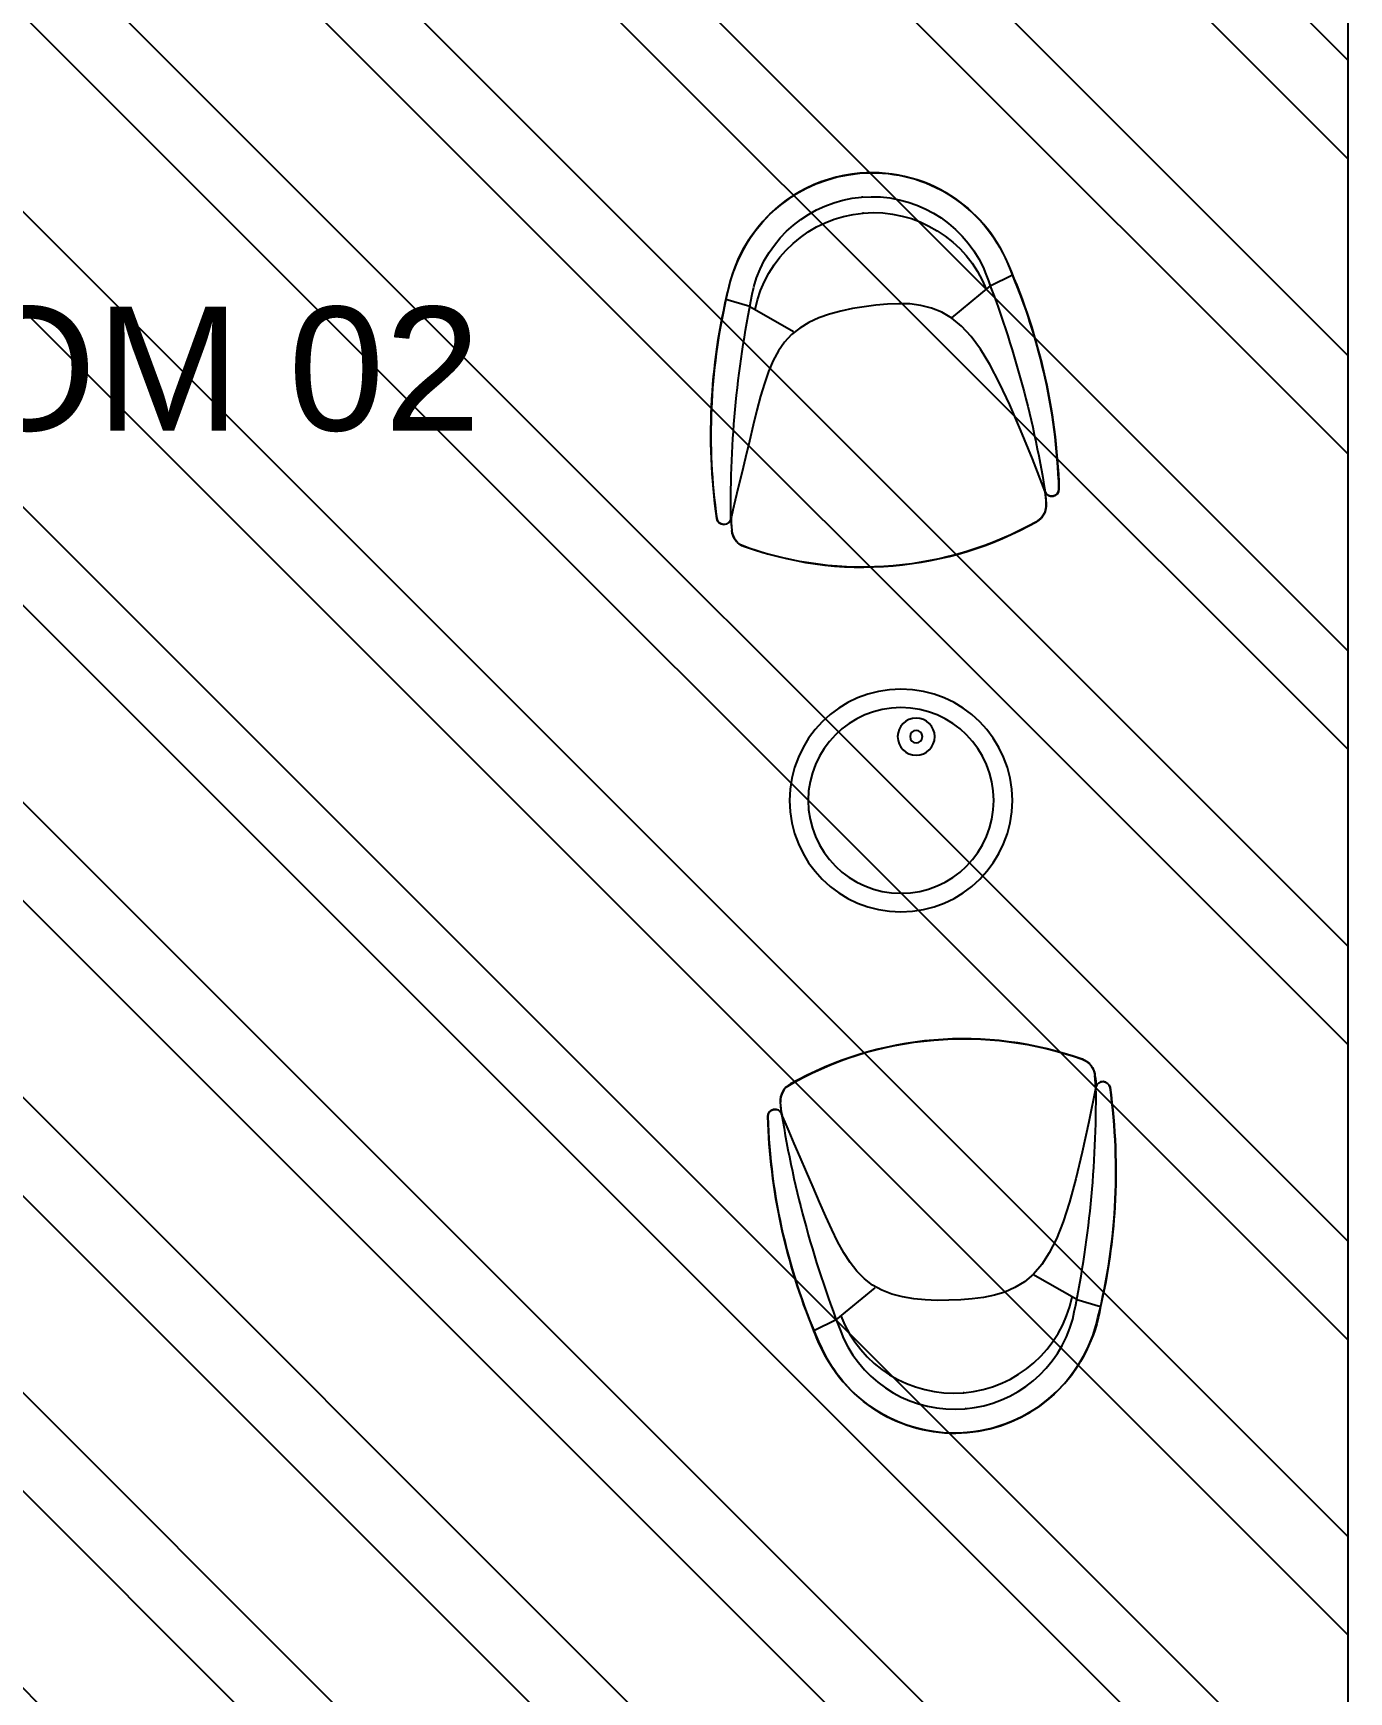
# Model space of a CAD drawing. Header units: centimetres. Extents: x -10658 to 14823, y -5448 to 3597.
# Drawn here: x -532.5 to -319.9, y 1686.8 to 1955 of the extents above; entities that cross this region are included whole.
import ezdxf

# ---------------------------------------------------------------- set-up
doc = ezdxf.new("R2010")
doc.units = ezdxf.units.CM
doc.header["$LTSCALE"] = 100
doc.header["$MEASUREMENT"] = 0
for name, color, linetype in [('A0-01 FLOOR PLANS$0$CAR', 1, 'Continuous'), ('A0-01 FLOOR PLANS$0$FURN', 21, 'Continuous'), ('A0-01 FLOOR PLANS$0$FURNITURE', 111, 'Continuous'), ('A0-01 FLOOR PLANS$0$TEXT', 3, 'Continuous'), ('DIM IN', 1, 'Continuous'), ('HATCH', 8, 'Continuous'), ('SOURROUNDING$0$KERBSTONE', 11, 'Continuous')]:
    doc.layers.add(name, color=color, linetype=linetype)
doc.styles.add('A0-01 FLOOR PLANS$0$ART-PS-1', font='arial.ttf', dxfattribs={"height": 20})

# ---------------------------------------------------------------- blocks, each defined once
blk = doc.blocks.new('SOURROUNDING')
at = {"layer": 'SOURROUNDING$0$KERBSTONE', "lineweight": 13}
h = blk.add_hatch(dxfattribs=at)
h.set_pattern_fill('AR-HBONE', color=252, scale=5, angle=90)
h.paths.add_polyline_path([(-175, 1001.39), (-180.24, 999.4), (-175, 1003.26), (-175, 1910.07), (-189.19, 1904.68), (-175, 1915.15), (-175, 1965.25), (-177.79, 1965.57), (-175, 1966.16), (-175, 2515.31), (-190.95, 2509.26), (-175, 2521.02), (-175, 2569.63), (-179.55, 2570.15), (-175, 2571.11), (-175, 2808), (-890, 2808), (-890, 3028), (-1810, 3028), (-1810, 2511.19), (-1925, 2511.19), (-1925, 1979.72), (-1810, 1979.72), (-1810, 775), (-3028, 775), (-3028, 650), (-2728, 650), (-2448, 650), (-2428, 650), (-1382.07, 650), (-1382.07, 25), (-1257.59, 25), (-1257.07, 25), (-857.07, 25), (-732.07, 25), (-732.07, 668), (-175, 668)])
h.paths.add_polyline_path([(-1685, 828), (-1685, 2129.72), (-1770, 2129.72), (-1770, 2361.19), (-1685, 2361.19), (-1685, 2748), (-1220, 2748), (-1220, 2683), (-890, 2683), (-300, 2683), (-300, 788), (-590, 788), (-590, 793), (-817, 793), (-817, 713), (-1286.12, 713), (-1287.5, 828)], flags=16)
h.paths.add_polyline_path([(-1798.23, 1621.66), (-1726.11, 1621.66), (-1726.11, 1641.16), (-1798.23, 1641.16)], flags=16)
h.paths.add_polyline_path([(-1563.97, 2964.65), (-999.2, 2964.65), (-999.2, 3018.34), (-1563.97, 3018.34)], flags=16)
blk = doc.blocks.new('A0-01 FLOOR PLANS$0$CHAIR-01')
at = {"layer": 'A0-01 FLOOR PLANS$0$FURN', "color": 8}
for p, q in [((-333.2, 117.6), (-317.4, 136.1)), ((-559.3, -266.4), (-608.2, -249.4)), ((-559.3, -266.4), (-454.3, -277.3)), ((168.4, -310.7), (184.2, -292.1)), ((-175.4, -594.2), (-202.6, -492.2)), ((-175.4, -594.2), (-150.9, -639.8))]:
    blk.add_line(p, q, dxfattribs=at)
at = {"layer": 'A0-01 FLOOR PLANS$0$FURN', "color": 0}
blk.add_lwpolyline([(-608.2, -249.4, -0.09093), (-357.5, 134.2, -0.359078), (-338.5, 135.9, -0.394223), (-334.2, 115.3, -0.026865), (-317.4, 136.1, -0.144166), (-298.5, 148.5, -0.072981), (-287, 150.1, -0.115079), (0, 0, -0.106742), (190, -249.2, -0.110134), (193.8, -266.2, -0.178529), (184.2, -292.1, -0.032674), (168.4, -310.7, -0.142179), (176.4, -308.3, -0.206364), (187.3, -313, -0.359078), (188.6, -332, -0.049512), (18.2, -514.5, -0.041643), (-150.9, -639.8, -0.154113), (-335.9, -699.9, -0.178112), (-534.5, -626.8, -0.21988), (-642.3, -393.5, -0.111268), (-608.2, -249.4)], format="xyb", close=True, dxfattribs=at)
at = {"layer": 'A0-01 FLOOR PLANS$0$FURN', "color": 8}
blk.add_lwpolyline([(168.4, -310.7), (106.6, -351.1), (51.5, -386), (2.4, -415.6), (-41.3, -440.1), (-80.3, -459.7), (-115.1, -474.5), (-146.5, -484.8), (-175.1, -490.6), (-201.5, -492.3), (-225.9, -490.2), (-248.7, -484.7), (-270, -476.4), (-290.2, -465.5), (-309.5, -452.5), (-328.2, -437.9), (-346.5, -422), (-364.6, -405.3), (-382.2, -387.8), (-398.8, -369.6), (-414.2, -350.7), (-427.8, -331.2), (-439.3, -311.2), (-448.2, -290.6), (-454.2, -269.5), (-457, -248), (-456.7, -225.8), (-453.8, -202.9), (-448.4, -178.9), (-440.9, -153.6), (-431.6, -127), (-420.8, -98.8), (-408.8, -68.8), (-396.1, -37.1), (-383, -4.8), (-370.3, 26.5), (-358.6, 55.4), (-348.4, 80.4), (-340.4, 100.1), (-335.1, 113), (-333.2, 117.6)], dxfattribs=at)
for centre, radius, start, end in [((-287, 110.1), 40, 73.8819, 139.5107), ((-481.9, -564.5), 742.2, 25.1396, 73.8819), ((562.6, -740.8), 1269.7, 136.4407, 159.0474), ((1458.5, -1195.7), 2221.5, 143.7588, 156.3468), ((-347, 123.5), 15, 336.6535, 134.6703), ((-315.7, -371.2), 252.9, 155.8538, 302.9173), ((153.8, -266.2), 40, 319.5107, 25.1396), ((-335.9, -393.5), 306.4, 159.6158, 299.591), ((-335.9, -393.5), 256.4, 159.6885, 299.3334), ((-1408.1, 1251), 2219, 302.6677, 315.2697), ((176.4, -323.3), 15, 324.3512, 122.368), ((176.4, -323.3), 15, 324.3512, 122.368), ((-817.3, 436.6), 1266, 299.985, 322.6145), ((-502.6, -591), 2.24, 25.1396, 73.8819), ((-481.9, -564.5), 2.24, 25.1396, 73.8819)]:
    blk.add_arc(centre, radius, start, end, dxfattribs=at)
blk = doc.blocks.new('A0-01 FLOOR PLANS$0$EWEWE')
at = {"layer": 'A0-01 FLOOR PLANS$0$FURNITURE', "xscale": 0.07730495050062543, "yscale": 0.07730495050062543, "zscale": 0.07730495050062543, "rotation": 95.64858632797088}
blk.add_blockref('A0-01 FLOOR PLANS$0$CHAIR-01', (-49.06, 11.48), dxfattribs=at)
blk = doc.blocks.new('A0-01 FLOOR PLANS$0$FW')
at = {"layer": 'A0-01 FLOOR PLANS$0$FURNITURE'}
for centre, radius in [((-12.45, 8.37), 18), ((-12.45, 8.37), 15), ((-2.38, 11.7), 3), ((-2.38, 11.7), 1)]:
    blk.add_circle(centre, radius, dxfattribs=at)
at = {"layer": 'A0-01 FLOOR PLANS$0$CAR', "xscale": -1, "rotation": 325.1934876677047}
blk.add_blockref('A0-01 FLOOR PLANS$0$EWEWE', (-98.33, 28.92), dxfattribs=at)
at = {"layer": 'A0-01 FLOOR PLANS$0$CAR', "rotation": 34.80651233229532}
blk.add_blockref('A0-01 FLOOR PLANS$0$EWEWE', (72.29, 28.92), dxfattribs=at)
blk = doc.blocks.new('A0-01 FLOOR PLANS')
at = {"xscale": -1, "rotation": 274.8764461453352}
blk.add_blockref('A0-01 FLOOR PLANS$0$FW', (-501.64, 1807.61), dxfattribs=at)
at = {"layer": 'A0-01 FLOOR PLANS$0$TEXT', "style": 'A0-01 FLOOR PLANS$0$ART-PS-1'}
blk.add_text('BEDROOM 02', height=20, dxfattribs=at).set_placement((-743.37, 1855.72))

msp = doc.modelspace()

# ---------------------------------------------------------------- hatches: boundary and pattern name
at = {"layer": 'HATCH', "linetype": 'Continuous', "ltscale": 15}
h = msp.add_hatch(dxfattribs=at)
h.set_pattern_fill('ANSI32', color=1, scale=90, angle=90, style=0)
h.set_pattern_definition([(135, (100, 35), (-23.86485, -23.86485), []), (135, (100, 50.91), (-23.86485, -23.86485), [])])
h.paths.add_polyline_path([(-320, 2663), (-870, 2663), (-870, 2173), (-870, 2023), (-890, 2023), (-890, 2173), (-1240, 2173), (-1240, 2728), (-1487.56, 2728), (-1556.27, 2728), (-1665, 2728), (-1665, 848), (-890, 848), (-890, 998), (-870, 998), (-870, 813), (-570, 813), (-320, 808)])

# ---------------------------------------------------------------- linework, layer by layer
at = {"color": 6}
msp.add_lwpolyline([(-870, 2173), (-870, 2663), (-320, 2663), (-320, 808), (-570, 808), (-570, 813), (-870, 813), (-870, 998), (-890, 998), (-890, 848), (-1665, 848), (-1665, 2728), (-1561.91, 2728), (-1561.91, 2748)], dxfattribs=at)

# ---------------------------------------------------------------- block references
at = {"layer": 'DIM IN'}
for name, p in [('SOURROUNDING', (0, 0)), ('A0-01 FLOOR PLANS', (100, 35))]:
    msp.add_blockref(name, p, dxfattribs=at)

doc.saveas('drawing.dxf')
